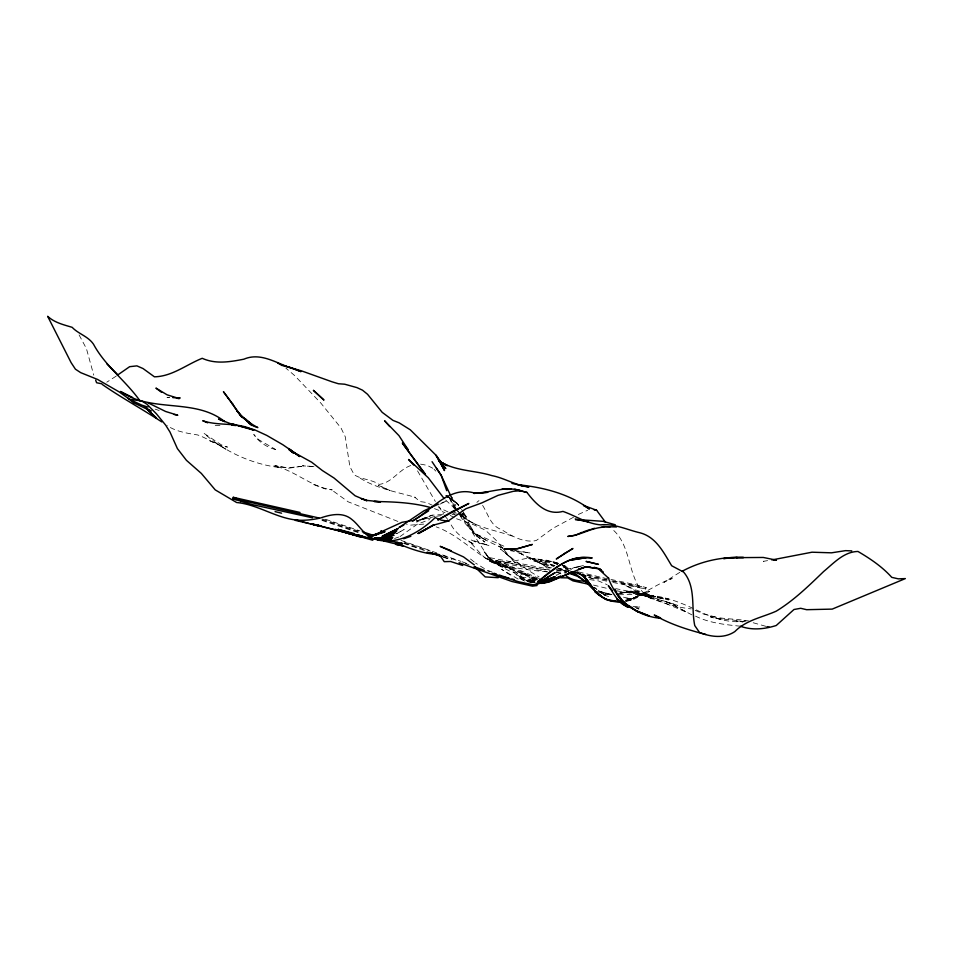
<?xml version="1.0" encoding="UTF-8"?>
<svg xmlns="http://www.w3.org/2000/svg" width="953" height="953" viewBox="0 0 953 953"><rect width="100%" height="100%" fill="white"/><g stroke="black" fill="none" stroke-linecap="round" stroke-linejoin="round"><path stroke-width="0.71" stroke-dasharray="4.76 3.57" d="M487.722 557.505C502.517 566.225 520.219 569.418 534.633 578.578L534.133 580.008C519.73 570.835 502.028 567.654 487.233 558.923L487.722 557.505L488.96 557.505L543.913 568.119L551.453 567.774M537.147 579.174L504.363 565.939L495.989 561.96L496.275 560.34L550.203 570.871M535.908 580.58L527.676 581.282L516.443 574.599L527.676 581.282L534.859 580.687L528.522 580.651L534.967 582.39L526.568 580.722L516.002 571.943L505.447 565.129L521.374 579.09L525.687 581.533L519.659 578.435L520.159 577.018L534.633 578.578M531.238 582.486C526.664 581.806 529.082 577.923 532.632 580.02M611.683 581.056L634.424 586L634.912 584.582L646.194 587.572L645.705 588.99L612.112 582.283M476.869 502.374L478.978 500.599M116.183 376.125L106.784 382.189M400.01 536.587L417.247 524.245L429.648 519.552M564.879 573.17L573.206 567.905L583.498 565.51M679.846 572.312L663.991 582.319L672.21 578.423C655.616 584.141 641.774 595.994 625.073 600.95M573.539 517.241L552.776 528.415L536.253 540.542C523.84 543.115 511.713 536.146 501.588 529.606C489.342 525.568 487.912 511.713 480.8 502.874M519.659 578.435L536.098 580.508M396.686 533.68L404.167 529.499L396.496 533.68M578.352 514.465L587.727 510.236M556.349 575.398L560.078 573.337L556.064 574.981M439.762 504.232L446.79 500.98L440.81 503.124M410.791 465.529C398.973 469.507 392.183 482.742 379.199 484.41C371.396 479.264 361.926 479.693 354.254 474.82L349.858 466.589L345.272 436.796L341.043 428.028L320.911 403.179L294.656 375.589L285.829 368.072M394.566 538.481L398.652 537.063M534.133 580.008L532.834 580.008M625.502 601.617L633.149 599.568L649.708 591.372L642.548 593.957L635.937 594.779L649.291 594.743L642.941 594.732L668.637 599.902C652.448 597.186 636.687 587.548 620.034 592.849M487.233 558.923L543.413 569.549L550.179 569.31M580.079 566.237L573.206 567.905L580.282 566.618M528.438 581.032L530.881 581.247M556.433 571.312L560.173 570.752L568.012 571.693M555.933 572.729L559.673 572.169L566.38 572.944M625.609 600.271L632.756 598.782L647.933 590.908L632.089 598.841L625.073 598.937L632.089 598.841L646.67 592.909L631.446 598.877L618.95 596.185M419.32 519.683L430.613 518.122M626.371 600.914L633.149 599.568L624.727 600.89M619.819 592.897L631.386 591.074M767.594 560.638L763.377 561.317L767.356 560.793M617.854 593.731L625.192 592.623L638.415 593.004L625.192 592.623L619.629 593.326M635.032 607.621L640.333 606.882L633.042 606.525M435.128 516.455L416.378 520.886L432.174 515.168L444.991 514.417M436.522 516.264L444.884 515.12M495.786 561.758L547.403 571.883M532.096 582.509L534.871 582.164M556.612 570.382L561.877 569.823L568.429 571.216M745.472 621.046C733.56 623.095 721.695 620.248 710.461 616.388L722.66 620.046M618.807 594.755L639.249 594.41L651.495 597.888L638.784 593.862L662.835 602.236L686.958 612.398L675.546 606.251L691.902 614.864M215.211 425.562L220.643 425.3M609.896 594.743L597.471 591.849L603.702 594.243L610.551 594.72L598.389 590.943L594.434 587.393M748.415 620.772L736.276 621.201L743.03 621.94C732.452 619.069 721.481 619.7 710.807 617.341L723.506 619.367M423.74 524.114L410.064 525.163L404.965 523.59M452.044 514.596L454.843 514.584M547.26 571.836C529.713 570.311 511.654 567.976 494.941 562.389L500.694 564.259C485.923 564.188 478.466 549.631 468.65 540.97L474.511 544.568C463.992 539.672 454.128 532.417 449.399 521.446M522.327 554.229L510.355 549.893L530.356 552.966L510.713 550.774M313.942 466.613L302.339 465.814L312.679 466.47M460.883 514.763L463.623 514.954M169.491 397.52L167.001 397.341L169.729 397.58M528.486 582.033L534.288 582.45M313.549 484.577L325.497 489.008L332.216 489.89C310.892 487.114 294.918 470.174 273.725 465.803L280.146 467.637C252.366 464.278 224.944 451.913 203.918 433.305L221.263 444.825L227.541 447.1C216.534 445.754 207.873 438.344 197.688 434.961C187.098 433.246 176.079 431.649 166.978 425.514M523.685 551.954L524.305 552.025M611.862 594.624L605.81 593.659L599.532 591.384L611.862 594.624C606.501 593.933 600.116 593.35 596.352 588.978M554.92 565.725L533.501 561.114L515.811 550.703M610.551 594.72L604.476 593.814L596.852 589.824M589.526 579.555L598.413 580.901L607.168 584.701M628.718 591.61L640.726 593.779L616.281 588.716M634.769 592.563L628.11 591.491L640.19 593.481L677.75 605.381L641.202 594.338L648.338 595.899L642.286 594.934C664.17 594.922 683.968 603.797 703.243 613.22C716.823 619.593 731.749 618.199 746.02 620.582M570.239 570.418L557.779 568.31M568.572 571.633L555.992 569.501M612.6 580.865L646.194 587.572M420.559 464.135L427.158 465.35L433.186 468.447M610.944 579.412L634.912 584.582M607.561 578.816L578.685 571.955M607.061 580.246L586.905 575.445M554.622 565.474L533.418 559.34L521.767 553.979M616.889 590.86L656.82 597.245L633.352 589.097L621.844 583.248C643.335 595.994 666.195 606.251 691.27 608.896M636.652 608.49L639.046 608.967L636.318 608.193M715.417 616.936L703.612 614.077L692.45 609.193M587.679 575.052L607.085 579.746M606.596 581.163L589.228 576.934M558.649 563.426L547.046 560.293L528.736 557.946L541.423 560.019L528.736 557.946L500.17 563.902L487.984 560.245L499.229 564.867L488.305 557.171L483.433 550.453C489.175 560.364 499.36 567.309 510.927 568.059L498.49 565.153L492.701 561.341L504.042 567.69C478.692 558.244 461.55 535.967 436.212 526.878M593.505 585.071L608.407 588.728M512.261 536.062C494.869 529.928 474.951 527.569 460.644 515.132M611.29 594.398L598.937 591.253L594.541 587.453M765.807 626.312L751.81 622.357M634.424 586L645.705 588.99M452.913 513.417L455.486 514.12M740.421 626.228C725.126 624.608 709.711 623.131 695.559 616.174M563.39 566.868L569.429 569.918L563.39 566.868L572.693 569.584M434.449 508.652L445.111 512.702M588.299 577.447L595.065 579.507L588.859 577.006M322.459 519.004L360.83 531.893M321.959 520.421L360.329 533.311M604.071 595.101L608.693 596.542L603.416 594.458M400.963 540.363L436.7 552.907M321.911 519.695L360.71 532.751M404.012 541.959L430.315 551.084M403.524 543.377L420.464 549.119M448.029 511.975L438.69 507.341M534.907 581.223L529.534 579.472L534.085 582.76M404.477 543.067L423.275 549.667M503.887 546.188L475.38 533.835L465.898 521.589L474.773 533.74L486.042 540.327L474.773 533.74L470.282 525.818L474.034 534.049L484.863 542.043L474.034 534.049L463.444 511.904M325.569 519.278L359.924 530.892M558.16 563.342L553.574 561.782L557.553 563.271M155.16 409.147L159.175 410.529M442.621 554.956L460.764 561.293M443.431 556.826L451.901 559.745M443.621 555.742L458.274 560.876M443.121 557.171L449.816 559.482M502.719 547.927C485.768 540.959 468.888 532.441 460.013 515.359M462.038 561.746L466.982 563.533M487.65 570.966L489.759 571.717M492.022 571.991L486.709 570.049L475.571 563.056M465.445 563.485L468.983 564.772M421.798 549.607L424.466 550.572M556.457 572.181L564.438 575.1M562.866 565.236L571.55 569.275M557.445 563.568L552.931 561.805L540.101 560.173L552.931 561.805L556.862 563.426M503.244 548.273L498.717 546.51L502.398 548.13M397.901 521.434L348.155 501.814L331.596 489.842M563.032 565.224L565.522 566.225L563.271 565.272M557.791 564.486L552.156 562.21L539.053 561.472L552.156 562.21L557.398 564.379M456.547 518.754L473.701 524.781L485.363 530.118L495.643 539.827L515.061 562.913L510.391 557.576L500.408 548.916C512.845 558.768 525.043 569.286 539.064 576.815M562.115 565.582L564.736 566.666L562.282 565.606M209.803 440.882L215.974 443.49M360.186 478.18C377.031 488.758 396.746 491.927 415.174 497.263L414.591 497.085L420.166 501.6L426.253 502.445L432.352 505.257M452.758 511.487L456.416 513.202M539.458 578.602L496.275 560.34M534.597 582.414L528.927 579.615M550.155 568.024L532.167 559.232L543.722 564.915L544.246 565.296L532.787 559.316L543.722 564.915L549.035 570.263M557.958 568.071L565.641 571.943M537.528 579.019L532.417 576.422L536.432 579.781M458.846 514.394L463.658 516.836L461.586 514.954M537.397 580.043L531.024 576.768L534.919 582.891M450.197 515.394L454.009 517.408M497.966 564.807L509.367 570.954L520.993 574.397L527.497 573.885L520.743 573.158L532.775 577.315L535.8 579.781M560.352 568.548L566.285 571.907M651.256 598.829C625.895 584.844 634.15 547.26 612.243 529.189M518.182 579.079L501.564 569.31L513.119 576.994M563.962 567.106L568.881 570.287M448.541 497.347L457.059 503.244L458.727 505.34M455.236 508.95L445.063 499.503M520.159 577.018L528.939 581.437M462.229 513.381L466.351 516.443L462.086 513.036M451.4 499.027L458.548 505.269M470.496 559.006L474.558 562.246M487.853 556.576L498.49 565.153M505.459 553.038L511.034 557.565M453.294 507.401L456.404 510.236M457.44 511.177L460.549 514.012M434.068 469.329L435.843 471.104M462.348 515.025L465.243 517.92L461.8 513.453M459.239 512.762L463.932 518.003L461.335 514.727M458.858 513.727L461.621 517.074M445.182 516.335L447.719 519.397M461.776 514.787L464.504 518.241L475.857 524.555L464.504 518.241L462.002 514.644M455.999 508.235L458.429 511.63M438.583 506.055L443.645 514.155M458.727 505.674L457.059 503.244L451.901 499.479L457.333 504.411L451.317 496.644M463.694 512.988L466.184 516.645L461.502 509.307M455.427 509.152L452.246 504.459L449.089 497.216M488.305 557.171L461.8 516.335M417.533 470.877L435.366 501.481M79.075 334.884L86.413 348.572L93.763 375.148M454.962 507.937L449.185 497.204M449.971 498.586L454.903 507.627M451.603 496.68L455.772 505.626M455.689 507.925L450.412 496.144M537.563 583.272A314.609 19.37 20.5 0 1 535.526 583.057M424.919 518.027L416.664 522.018L432.174 515.168L424.919 518.027M301.529 466.339L288.211 468.28L275.048 465.695L287.723 467.816L301.529 466.339M631.863 591.61L624.751 592.004L638.188 591.682L631.863 591.61M548.106 565.093L541.411 564.116L554.122 566.142L548.106 565.093M662.335 597.888L655.664 596.852L668.339 598.996L662.335 597.888M483.564 544.139L477.036 542.638L470.937 539.827L489.437 545.64L483.564 544.139M275.703 449.554C266.876 447.457 258.859 442.001 253.772 434.473L258.525 439.559L275.703 449.554M389.991 490.497L378.281 485.303L389.991 490.497M670.114 603.368L664.515 600.974L676.201 606.203L670.114 603.368M225.623 449.101L214.449 442.216L225.623 449.101"/><path stroke-width="1.43" d="M312.513 517.813L252.08 504.566L232.77 498.753L233.271 497.323L300.04 512.464M240.764 501.707L241.252 500.289L318.969 517.979M397.425 543.424L393.315 543.365L383.88 540.982M117.338 375.232L129.644 366.679L136.898 365.869L143.045 368.561L154.422 376.816C172.064 376.495 186.443 364.57 202.215 358.304C215.616 364.38 229.852 361.937 243.885 359.186C259.895 352.336 274.917 362.2 289.569 367.501L283.208 365.499L301.815 370.979L332.073 381.819L338.458 383.761L344.664 384.202L356.934 387.609L362.485 390.17L367.536 394.268L382.177 412.327L392.981 420.392L399.2 422.858L410.338 429.851L436.009 455.236L445.778 468.614L438.88 460.871M558.923 576.934C552.347 581.175 544.306 583.498 536.503 583.546M418.689 533.537L434.187 524.698L418.081 533.418L434.187 524.698L433.401 525.151L448.005 521.136L465.898 508.735L481.718 502.934L498.097 495.346L513.357 491.295L520.529 490.712L526.973 492.439C535.717 504.042 546.903 515.692 562.949 511.404C575.529 515.787 587.012 523.709 600.652 524.865C614.482 523.423 626.967 529.785 640.094 532.822C656.272 537.099 663.717 552.704 671.674 565.748L683.646 572.11C696.238 586.845 691.02 607.919 694.761 625.585L699.562 632.53C710.914 636.973 724.077 638.76 734.811 631.613C746.342 619.926 762.019 617.496 776.218 611.171C793.944 600.378 808.823 585.785 823.69 571.466C833.756 563.14 843.941 551.668 857.962 551.465C870.256 558.684 882.144 566.666 891.758 577.351L898.274 578.84L905.35 578.59L832.207 609.11L806.619 609.694L800.711 608.288L793.98 609.503L776.23 625.502C764.663 629.159 752.024 630.505 740.421 626.228M560.698 575.898L555.742 578.959L585.619 566.809L589.99 567.035M538.636 582.76L555.17 572.622L537.79 583.391M558.792 577.053L541.626 583.415L549.059 582.045L573.277 571.74L569.191 572.622M428.695 510.832L412.482 521.065C431.959 509.95 449.482 485.494 474.665 493.106C490.223 493.011 505.662 485.577 521.148 490.783M438.035 519.885L452.341 511.463L468.84 503.47L437.999 519.909M403.786 525.091L399.021 527.521L424.002 510.772L438.392 504.113M682.324 571.181C701.17 561.019 722.255 556.564 743.602 557.505L736.562 557.648L763.305 557.457L776.445 560.15L773.872 560.269M380.116 539.064L395.531 532.501L380.116 539.064L394.054 535.145L379.425 539.243L386.989 537.444M582.497 532.167L575.183 535.252L567.809 536.444C580.341 535.538 591.074 527.712 603.773 527.164L601.188 527.307M377.853 534.252L385.036 531.595L370.36 535.836L367.429 535.717M539.16 583.129L555.182 576.648L541.638 581.139L545.473 579.936M378.698 533.585L372.135 535.931L401.952 522.315L411.815 520.624M583.808 531.714L590.348 529.451M403.703 538.743L410.826 536.301M379.997 533.156L383.904 531.857M371.741 535.526L383.821 531.81M372.23 535.967L376.447 534.681M591.742 529.07L594.529 528.296M537.063 583.832L542.507 582.664M621.332 601.152C603.32 604.643 591.551 588.394 582.962 575.338M370.36 535.836L377.138 534.49L369.752 535.729M568.917 572.813L573.837 571.991L585.881 576.112L582.64 574.302M771.811 559.947L811.992 552.204L831.492 552.823L845.525 550.643L851.791 550.894M585.916 557.719L571.895 559.899L585.916 557.719L592.194 557.958C570.502 553.979 553.169 569.001 537.647 581.83C552.311 571.419 566.404 555.837 585.916 557.719L585.261 557.755M621.118 601.426C611.35 602.427 602.01 598.353 594.946 591.706L605.858 599.449L619.105 601.76M384.929 539.91L391.504 539.207L377.888 540.053M395.138 544.068L402.285 543.591M374.684 538.171L381.129 537.897L396.698 530.845L381.129 537.897L374.41 538.064M397.77 542.221L390.039 541.137M354.135 533.537L338.077 529.368L367.679 538.231L371.718 538.135M541.864 582.771L542.626 582.771M586.941 580.973C579.507 581.366 571.8 580.317 565.76 575.588M177.615 397.961L180.153 397.973L172.85 397.627M560.65 577.756L567.607 577.887L573.015 580.865L589.442 584.392M507.83 489.365L501.945 489.211L511.439 489.33M610.242 526.795L603.309 526.604L616.543 526.949M582.521 519.909L603.046 521.327L615.304 524.781M396.329 542.686L401.868 542.876M360.115 535.407L357.184 535.276L359.686 535.395M630.124 606.382L627.193 606.239L621.797 601.176L617.449 594.863L621.88 600.033M498.276 577.697L485.184 576.91L474.963 567.023M437.189 554.515C424.204 553.622 411.625 549.345 399.724 544.33M338.911 530.797L357.649 535.86L363.093 536.336M231.65 425.157L235.975 425.562M238.858 425.836L253.784 430.22C237.773 421.631 219.333 426.503 202.751 420.738L207.694 422.822M432.257 552.943L426.837 552.395L439.464 554.646L444.241 561.674L450.65 561.496L462.741 565.486M575.576 519.766L588.489 521.136M518.349 484.767C543.401 487.317 569.001 493.749 589.371 509.021L583.51 505.424L596.614 510.26L605.524 522.28M632.482 607.645C620.093 607.216 614.447 594.434 608.288 585.619L612.505 590.741M176.877 398.271L179.319 398.592L167.144 394.852L155.935 388.097L161.581 392.35M357.649 535.86L362.521 536.515M140.151 401.082C125.939 380.95 105.235 366.095 93.501 344.212C87.986 336.147 78.515 334.062 72.142 327.32C63.458 324.699 54.535 322.674 47.65 316.289L71.13 362.676L75.43 369.192L80.695 372.647L97.599 379.461L119.101 391.862L129.453 399.283L141.616 400.951L146.929 404.215L156.506 413.924L165.679 425.169L169.944 431.971L177.413 448.625L186.431 460.323L201.357 473.438L215.223 489.878L236.642 502.517C258.978 504.518 278.193 519.861 300.91 520.302A122.889 99.755 -78.5 0 0 320.708 517.92C330.798 514.477 343.056 511.832 351.955 519.54C359.043 525.103 363.307 533.775 371.587 537.861C393.601 547.594 419.582 533.001 435.14 517.61L441.322 520.159L448.005 521.136M313.454 524.853L320.041 526.151L295.192 520.326M511.88 483.385L528.951 487.007C515.907 485.565 504.673 478.072 491.879 475.607C475.404 470.508 457.261 471.163 441.942 462.681L447.338 465.683L438.523 460.74M594.184 509.891L596.614 510.26M373.731 539.184L355.421 534.788L367.679 538.231M660.858 618.318C636.759 616.317 616.162 600.569 608.264 577.601L608.681 578.304L598.341 568.774L585.619 566.809L578.471 569.31L586.262 566.785L599.032 568.596L601.188 569.846M395.686 544.366L402.845 545.855L400.343 544.401M101.876 383.809L96.61 382.749L95.669 380.223M174.208 414.507L177.794 415.246L165.619 411.482L148.025 402.833M593.79 567.488L596.411 568.048M315.229 524.626L320.78 525.818M520.529 490.712L514.596 489.389L526.973 492.439M396.317 544.389L402.845 545.855L400.665 544.711M319.422 526.056L340.733 531.119M310.142 523.721L321.888 526.378L310.797 523.638M345.999 532.489L358.435 535.395M372.802 540.268L335.146 529.308M511.928 579.007L514.036 579.495M575.207 518.897L587.62 521.851M275.083 511.618L281.588 513.19M518.182 484.91L522.899 486.078M310.881 523.662L321.888 526.378M322.459 526.592L352.979 534.562M232.77 498.753L236.201 499.598M347.095 533.108L359.472 536.182L341.901 531.44M594.338 567.392L596.685 568M766.986 626.621L769.333 627.229M315.991 524.912L321.161 526.259M630.719 607.156L627.193 606.239L625.418 604.166M296.55 520.04L300.648 521.172M302.399 521.66L308.832 523.423M705.935 634.484C688.078 629.885 670.281 624.334 654.258 615.054L660.381 617.794M430.601 507.556C412.327 502.457 393.172 501.814 374.303 501.481L380.545 501.826L367.632 500.468L361.223 498.598L366.893 500.766L355.124 495.786L334.038 478.025L322.4 470.568L311.691 462.229L294.37 452.675L282.874 444.753L266.769 435.414L254.558 429.767L229.804 423.656L236.38 424.967L230.447 423.668L218.559 419.046L224.741 421.619C194.662 397.604 151.813 413.268 120.507 391.433M629.516 606.251L626.8 605.477L623.274 601.272M509.271 578.268L502.922 576.267M348.286 533.37L360.448 537.111M147.977 407.086L141.616 405.061L129.453 399.283M451.341 550.81L440.167 546.343L463.527 556.909L474.332 564.926M373.338 535.312L362.259 531.691M372.504 535.8L363.474 532.798M570.323 573.229L577.041 575.421M499.598 575.159L501.814 575.898M442.132 556.373L436.212 554.324M441.787 556.707L432.471 553.443M253.284 425.991L257.87 427.587C249.71 423.442 242.348 417.378 236.642 410.243L241.585 416.759L232.341 403.774L236.273 409.766M494.095 573.253L496.287 574.016M492.189 573.265L518.754 581.771L532.918 584.725L537.563 584.129L536.765 583.439M473.939 567.619L477.56 568.929M459.048 562.758L511.94 581.497L532.429 586.143L537.063 585.547L536.277 584.856M474.082 566.63L484.279 570.382M569.62 573.408L577.589 576.351L590.705 585.142L585.833 578.304L577.184 571.895M233.271 497.323L241.252 500.289M121.055 391.731L132.598 397.461M277.645 362.986L282.386 365.69M145.869 407.848L151.182 411.112L133.503 402.702L127.976 398.056M448.22 497.013L446.111 495.667L448.541 497.347M439.178 461.347L441.287 462.705L439.142 460.644M571.347 571.871C583.117 577.732 591.086 588.108 601.236 595.97M288.938 449.745L291.249 451.281M290.534 450.733L293.667 452.878M290.641 450.817L294.084 453.187M290.022 450.364L294.191 453.259M161.772 421.917C142.164 409.016 121.555 397.854 102.4 384.547M382.951 532.393L380.89 530.881L383.023 532.56M248.745 423.072L252.14 425.586L246.863 421.178M291.642 451.662L293.798 453.294M601.283 570.347L599.032 568.596L603.297 572.026M593.922 588.99L586.643 581.818L592.754 587.834M106.962 363.975L117.136 374.052M444.05 498.455L428.231 477.727L408.575 459.477L413.793 465.1M404.62 445.921L408.384 450.078L398.962 435.64L384.583 420.797L389.753 426.563M620.629 598.127L617.103 593.922L615.03 588.954M593.993 589.097L586.238 579.043L590.657 585.19M144.522 406.764L156.59 418.2L144.451 406.669M237.059 410.969L241.157 416.437M436.367 468.149L441.132 475.225L450.602 495.536M432.054 461.705L441.132 475.225L446.743 490.7M565.093 553.181L556.266 558.994L572.932 548.475L565.093 553.181M398.056 528.558L382.284 536.277L398.056 528.558M532.239 544.485L517.574 548.678L504.066 549.178L517.574 548.678L532.239 544.485M392.612 537.718L378.615 539.767L392.612 537.718M730.856 557.648L723.565 558.577L737.253 557.481L730.856 557.648M487.626 492.32L473.939 493.404L487.626 492.32M592.552 562.913L586.035 561.424L598.448 564.355L592.552 562.913M294.751 369.18L289.045 367.143L300.969 371.622L294.751 369.18M648.933 615.841L637.08 611.135L648.933 615.841M637.569 611.588L626.455 604.536L637.569 611.588M627.598 607.013L621.749 603.392L616.841 598.782L627.598 607.013M245.85 419.32L240.561 415.937L251.318 424.145L245.85 419.32M299.516 456.475L288.664 448.565L299.516 456.475M323.806 399.915L313.466 390.408L323.806 399.915M420.976 468.566L402.333 443.05L425.479 474.427L420.976 468.566M227.898 397.687L223.431 391.719L232.794 404.346L227.898 397.687M440.179 462.169L436.009 455.236L444.515 470.591L440.179 462.169"/></g></svg>
